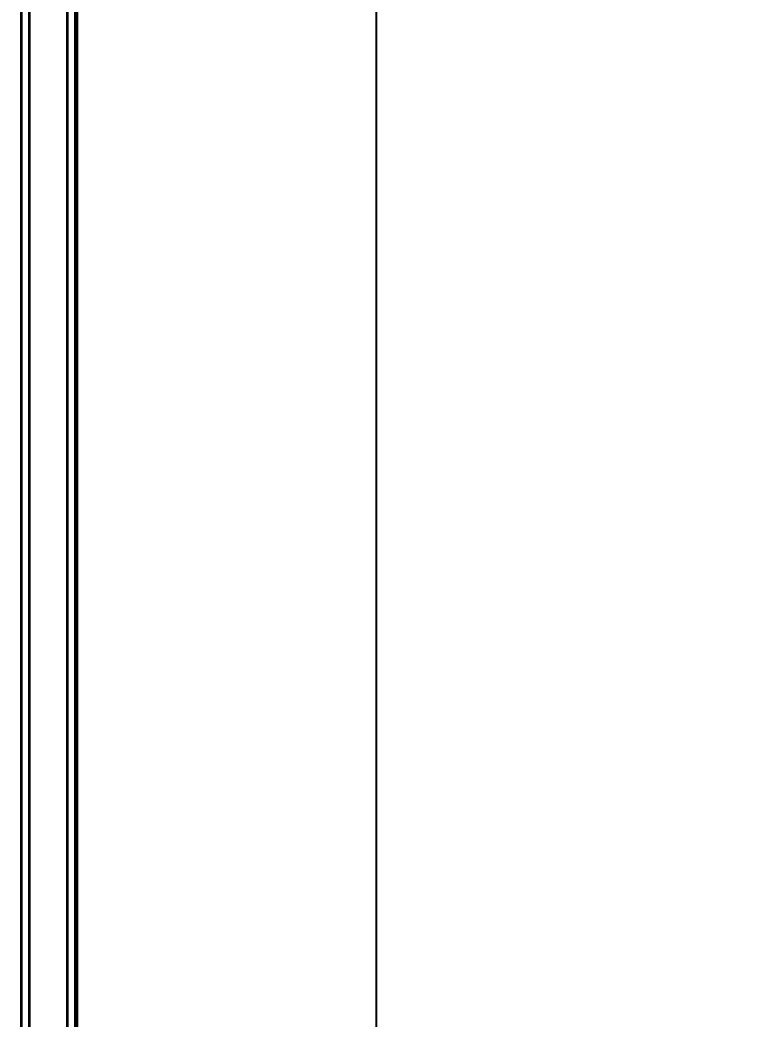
# Model space of a CAD drawing. Header units: millimetres. Extents: x 101 to 3000, y 150 to 4305.
# Drawn here: x 1120.5 to 1169.1, y 2777.8 to 2843.7 of the extents above; entities that cross this region are included whole.
import ezdxf

# ---------------------------------------------------------------- set-up
doc = ezdxf.new("R2010")
doc.units = ezdxf.units.MM
doc.header["$LTSCALE"] = 15
for name, color, linetype, lineweight in [('_Sichtbarkanten', 7, 'Continuous', 25), ('Bemaßung (ISO)', 7, 'Continuous', 25), ('Sichtbar schmal (ISO)', 7, 'Continuous', 35)]:
    doc.layers.add(name, color=color, linetype=linetype, lineweight=lineweight)
doc.styles.add('Notiztext (DIN)', font='verdana.ttf')
doc.dimstyles.new('Standard (DIN)', dxfattribs={"dimscale": 15, "dimtxt": 2.5, "dimasz": 2.5, "dimexe": 2, "dimexo": 4, "dimgap": 0.5, "dimtad": 1, "dimdec": 1, "dimrnd": 1e-08, "dimtxsty": 'Notiztext (DIN)', "dimcen": 0.09, "dimclrd": 256, "dimclre": 256, "dimclrt": 256, "dimadec": 0, "dimazin": 2, "dimtfac": 1, "dimtmove": 0, "dimatfit": 3, "dimfxl": 0, "dimtolj": 1, "dimtzin": 0, "dimlwd": -1, "dimlwe": -1, "dimarcsym": 0})

# ---------------------------------------------------------------- blocks, each defined once
blk = doc.blocks.new('*D75')
at = {"layer": 'Bemaßung (ISO)', "transparency": 16777216}
for p, q in [((1094.075, 2762.446), (1094.075, 2012.446)), ((1033.925, 2215.146), (1033.925, 2012.446)), ((996.425, 2042.446), (958.925, 2042.446)), ((1033.925, 2042.446), (1094.075, 2042.446)), ((1131.575, 2042.446), (1169.075, 2042.446))]:
    blk.add_line(p, q, dxfattribs=at)
for points in [[(996.425, 2048.696), (996.425, 2036.196), (1033.925, 2042.446)], [(1131.575, 2048.696), (1131.575, 2036.196), (1094.075, 2042.446)]]:
    blk.add_solid(points, dxfattribs=at)
at = {"layer": 'Defpoints', "color": 0, "transparency": 16777216}
for p in [(1094.075, 2822.446), (1033.925, 2275.146), (1094.075, 2042.446)]:
    blk.add_point(p, dxfattribs=at)
at = {"layer": 'Bemaßung (ISO)', "transparency": 16777216, "insert": (1034.635, 2088.983), "char_height": 37.5, "attachment_point": 1, "style": 'Notiztext (DIN)'}
blk.add_mtext('\\A1;60', dxfattribs=at)

msp = doc.modelspace()

# ---------------------------------------------------------------- linework, layer by layer
at = {"layer": '_Sichtbarkanten'}
for p, q in [((1143.925, 3475.146), (1143.925, 2275.146)), ((1124.225, 3421.946), (1124.225, 2328.346))]:
    msp.add_line(p, q, dxfattribs=at)
at = {"layer": 'Sichtbar schmal (ISO)'}
for p, q in [((1120.567, 2327.155), (1120.567, 3423.138)), ((1121.066, 3423.138), (1121.066, 2327.155)), ((1123.584, 2327.137), (1123.584, 3423.156)), ((1124.084, 3423.156), (1124.084, 2327.137))]:
    msp.add_line(p, q, dxfattribs=at)

# ---------------------------------------------------------------- dimensions: what is measured, and where the dimension line sits
at = {"layer": 'Bemaßung (ISO)'}
dim = msp.add_linear_dim(base=(1094.075, 2042.446), p1=(1033.925, 2275.146), p2=(1094.075, 2822.446), angle=180, dimstyle='Standard (DIN)', override={"dimdec": 0, "dimtp": 0, "dimtm": 0, "dimtdec": 0, "dimtofl": 1, "dimatfit": 1}, dxfattribs=at)
dim.commit()
dim.dimension.update_dxf_attribs({"geometry": '*D75', "text_midpoint": (1064, 2042.446), "dimtype": 160})

doc.saveas('drawing.dxf')
